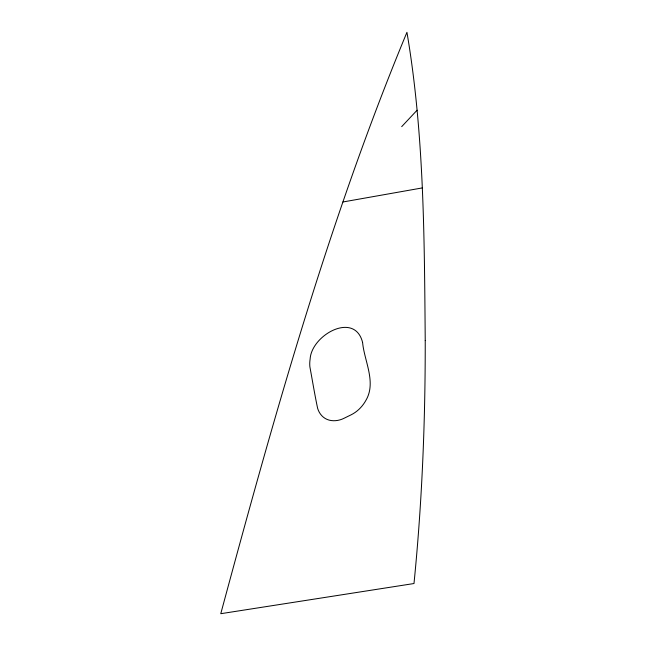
<?xml version="1.0" encoding="UTF-8"?>
<svg xmlns="http://www.w3.org/2000/svg" width="646" height="646" viewBox="0 0 646 646"><rect width="100%" height="100%" fill="white"/><g stroke="black" fill="none" stroke-linecap="round" stroke-linejoin="round"><path stroke-width="0.97" d="M401.699 126.64L417.082 110.224M422.274 187.921L342.953 201.972M362.6 342.501C354.775 310.863 311.525 335.016 310.137 358.99C309.725 361.582 309.62 364.231 309.886 366.847C312.446 380.664 314.707 394.577 317.622 408.312C318.639 411.72 320.569 414.91 323.355 417.163C329.169 421.983 337.713 421.523 344.148 418.228L351.174 414.789C357.513 411.647 362.648 406.326 366.032 400.14C376.448 382.222 364.271 360.864 362.616 342.606M425.23 340.603C425.351 421.693 422.064 502.83 413.989 583.532L220.77 613.7C273.791 417.259 328.806 220.488 406.94 32.3C424.228 134.021 424.341 237.752 425.23 340.603"/></g></svg>
